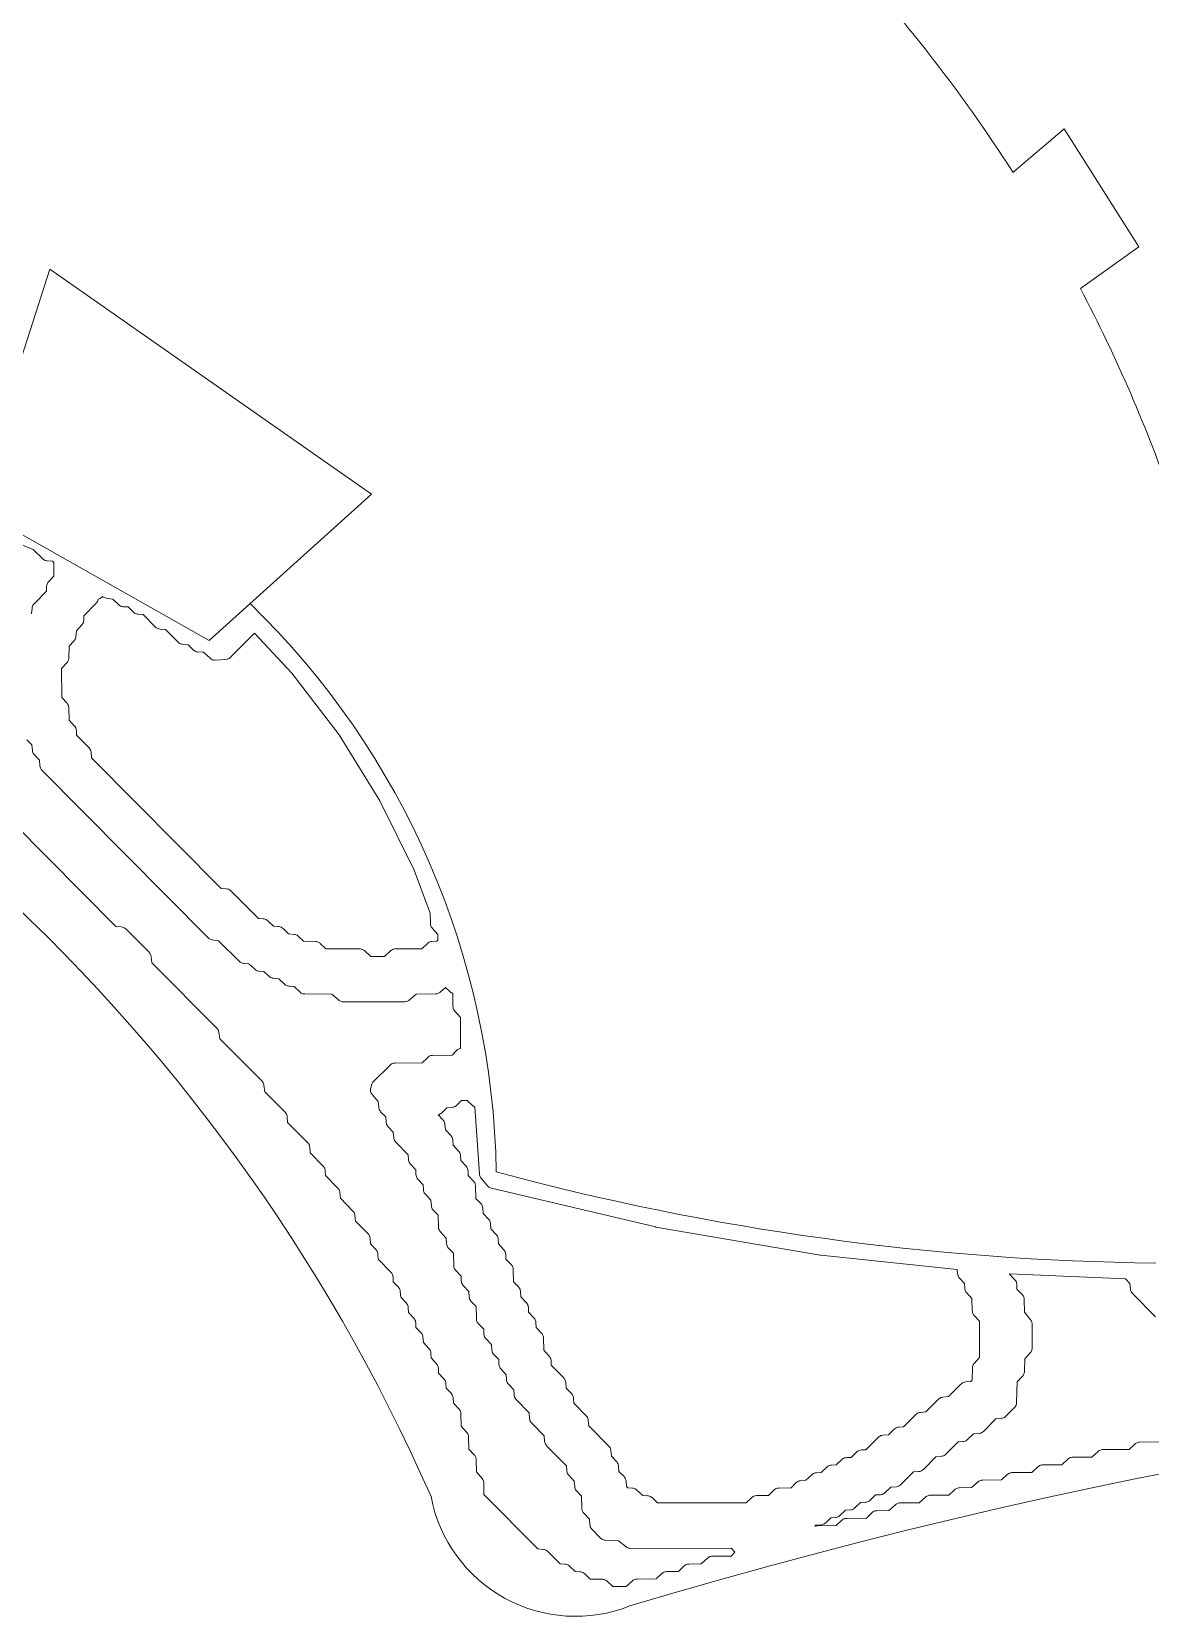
# Model space of a CAD drawing. Header units: inches. Extents: x 36 to 190, y -75 to 56.
# Drawn here: x 49.5 to 53.45, y -14.18 to -8.58 of the extents above; entities that cross this region are included whole.
import ezdxf

# ---------------------------------------------------------------- set-up
doc = ezdxf.new("R2010")
doc.units = ezdxf.units.IN
doc.layers.add('01_ORIGINAL_CAD', color=7, linetype='Continuous', lineweight=20)
doc.layers.add('02_APPROVED_PDF_OUTLINES', color=7, linetype='Continuous', lineweight=15)

# ---------------------------------------------------------------- blocks, each defined once
blk = doc.blocks.new('04_NAUTILUS')
at = {"layer": '01_ORIGINAL_CAD'}
for points in [[(59.9983, 35.3223), (60.235, 35.0586), (61.8312, 36.8162), (61.9333, 37.4176, -0.214593), (63.5216, 35.6018, 0.212382), (64.1876, 33.5175, -0.642649), (62.1657, 32.1496, 0.132984), (51.6147, 31.858, -0.471407), (50.9129, 32.2446)], [(50.2735, 35.4003, -0.198705), (51.1432, 33.3921, 0.063223), (53.4732, 33.0698)]]:
    blk.add_lwpolyline(points, format="xyb", dxfattribs=at)
for points in [[(52.9682, 36.924), (53.149, 37.0789), (53.4135, 36.6613), (53.2073, 36.5136)], [(49.5667, 36.5827), (50.7029, 35.7869), (50.1291, 35.2702), (49.2949, 35.7417), (49.5667, 36.5827)]]:
    blk.add_lwpolyline(points, dxfattribs=at)
for centre, radius, start, end in [((48.3626, 33.9743), 5.4698, 32.6388, 40.4465), ((48.3626, 33.9743), 5.4698, 19.0436, 27.6609), ((44.9959, 29.643), 6.4637, 23.73402, 72.54294)]:
    blk.add_arc(centre, radius, start, end, dxfattribs=at)
at = {"layer": '02_APPROVED_PDF_OUTLINES'}
for points in [[(49.4698, 35.607), (49.5077, 35.5921), (49.541, 35.559), (49.5436, 35.5567), (49.5465, 35.5548), (49.5497, 35.5533), (49.553, 35.5523), (49.5564, 35.5518), (49.576, 35.55), (49.5802, 35.5458), (49.5803, 35.4977), (49.5616, 35.4776), (49.5594, 35.4749), (49.5576, 35.4718), (49.5562, 35.4686), (49.5553, 35.4651), (49.5549, 35.4616), (49.5542, 35.4449), (49.5105, 35.4001), (49.5082, 35.3975), (49.5064, 35.3946), (49.5049, 35.3915), (49.504, 35.3881), (49.5034, 35.3847), (49.5017, 35.3639)], [(49.4847, 34.9192), (49.5026, 34.9008), (49.5044, 34.8808), (49.5049, 34.8774), (49.5059, 34.8741), (49.5073, 34.871), (49.5092, 34.8681), (49.5114, 34.8655), (49.5293, 34.8472), (49.531, 34.8271), (49.5316, 34.8237), (49.5326, 34.8204), (49.534, 34.8172), (49.5359, 34.8143), (49.5382, 34.8117), (50.1251, 34.2194), (50.1275, 34.2172), (50.1302, 34.2154), (50.1331, 34.214), (50.1362, 34.2129), (50.1393, 34.2122), (50.1621, 34.209), (50.2365, 34.1355), (50.2388, 34.1335), (50.2414, 34.1317), (50.2441, 34.1304), (50.247, 34.1293), (50.25, 34.1286), (50.253, 34.1283), (50.2697, 34.1276), (50.29, 34.1083), (50.2928, 34.1061), (50.2959, 34.1042), (50.2991, 34.1028), (50.3026, 34.1019), (50.3061, 34.1015), (50.3226, 34.1008), (50.3402, 34.0833), (50.3428, 34.0811), (50.3457, 34.0792), (50.3488, 34.0777), (50.3521, 34.0767), (50.3556, 34.0762), (50.3756, 34.0744), (50.3963, 34.0547), (50.3991, 34.0525), (50.4021, 34.0506), (50.4054, 34.0492), (50.4089, 34.0483), (50.4124, 34.0479), (50.4292, 34.0472), (50.4495, 34.0279), (50.4518, 34.0259), (50.4545, 34.0242), (50.4573, 34.0229), (50.4602, 34.0219), (50.4633, 34.0213), (50.4664, 34.0211), (50.5627, 34.0201), (50.5857, 33.9998), (50.588, 33.9979), (50.5906, 33.9963), (50.5934, 33.9951), (50.5963, 33.9942), (50.5993, 33.9936), (50.6023, 33.9935), (50.8205, 33.9936), (50.8235, 33.9938), (50.8265, 33.9944), (50.8294, 33.9953), (50.8322, 33.9965), (50.8348, 33.9981), (50.8371, 34), (50.86, 34.0203), (50.9298, 34.0214), (50.9329, 34.0217), (50.936, 34.0223), (50.9389, 34.0233), (50.9417, 34.0246), (50.9443, 34.0263), (50.9467, 34.0283), (50.9635, 34.0443), (50.9803, 34.0283), (50.983, 34.0261), (50.986, 34.0243), (50.9891, 34.0229), (50.99, 34.0227), (50.9903, 33.9767), (50.9906, 33.9732), (50.9913, 33.9697), (50.9926, 33.9664), (50.9943, 33.9633), (50.9965, 33.9604), (51.0166, 33.9374), (51.0168, 33.8288), (51.0155, 33.8285), (51.0124, 33.8275), (51.0095, 33.826), (51.0068, 33.8242), (51.0043, 33.8221), (50.9871, 33.8049), (50.9181, 33.8038), (50.915, 33.8036), (50.9119, 33.803), (50.909, 33.802), (50.9062, 33.8006), (50.9036, 33.7989), (50.9012, 33.7969), (50.8813, 33.778), (50.7855, 33.7769), (50.7823, 33.7767), (50.7792, 33.776), (50.7762, 33.775), (50.7733, 33.7736), (50.7706, 33.7718), (50.7682, 33.7697), (50.7103, 33.7127), (50.7083, 33.7104), (50.7065, 33.7078), (50.705, 33.705), (50.7039, 33.7021), (50.6999, 33.6886), (50.6992, 33.6855), (50.6989, 33.6824), (50.699, 33.6792), (50.6994, 33.6761), (50.7003, 33.6731), (50.7015, 33.6702), (50.7031, 33.6675), (50.705, 33.665), (50.726, 33.641), (50.7278, 33.6202), (50.7284, 33.6168), (50.7293, 33.6135), (50.7308, 33.6104), (50.7326, 33.6075), (50.7348, 33.6049), (50.7527, 33.5866), (50.7545, 33.5665), (50.755, 33.5632), (50.756, 33.5599), (50.7574, 33.5568), (50.7593, 33.5539), (50.7615, 33.5513), (50.7794, 33.5329), (50.7811, 33.5129), (50.7817, 33.5095), (50.7827, 33.5062), (50.7841, 33.5031), (50.786, 33.5002), (50.7882, 33.4975), (50.8322, 33.4528), (50.8329, 33.4361), (50.8333, 33.4325), (50.8342, 33.4291), (50.8356, 33.4259), (50.8374, 33.4228), (50.8396, 33.4201), (50.8588, 33.3996), (50.8596, 33.3824), (50.86, 33.3789), (50.8609, 33.3755), (50.8622, 33.3722), (50.864, 33.3692), (50.8663, 33.3664), (50.8854, 33.3459), (50.8862, 33.3287), (50.8866, 33.3252), (50.8875, 33.3218), (50.8889, 33.3186), (50.8907, 33.3155), (50.8929, 33.3128), (50.9125, 33.2918), (50.9143, 33.2714), (50.9148, 33.268), (50.9158, 33.2648), (50.9172, 33.2616), (50.9191, 33.2588), (50.9213, 33.2562), (50.9384, 33.2386), (50.9387, 33.1983), (50.939, 33.1947), (50.9397, 33.1913), (50.941, 33.188), (50.9427, 33.1848), (50.9449, 33.182), (50.9658, 33.1581), (50.9676, 33.1373), (50.9682, 33.1339), (50.9692, 33.1306), (50.9706, 33.1275), (50.9724, 33.1246), (50.9746, 33.122), (50.9919, 33.1043), (50.9929, 33.0609), (50.9931, 33.0579), (50.9937, 33.055), (50.9947, 33.0521), (50.996, 33.0494), (50.9977, 33.0468), (50.9996, 33.0445), (51.0188, 33.0239), (51.0195, 33.0068), (51.0199, 33.0032), (51.0208, 32.9998), (51.0222, 32.9966), (51.024, 32.9935), (51.0262, 32.9908), (51.0458, 32.9698), (51.0476, 32.9494), (51.0482, 32.9461), (51.0492, 32.9428), (51.0506, 32.9397), (51.0524, 32.9368), (51.0546, 32.9342), (51.0719, 32.9165), (51.0729, 32.8731), (51.0731, 32.8701), (51.0737, 32.8671), (51.0747, 32.8643), (51.076, 32.8615), (51.0777, 32.859), (51.0796, 32.8566), (51.0988, 32.8361), (51.0995, 32.8189), (51.0999, 32.8154), (51.1008, 32.812), (51.1022, 32.8088), (51.104, 32.8057), (51.1062, 32.803), (51.1258, 32.782), (51.1276, 32.7616), (51.1282, 32.7582), (51.1291, 32.755), (51.1306, 32.7518), (51.1324, 32.749), (51.1346, 32.7464), (51.1521, 32.7285), (51.1528, 32.7116), (51.1532, 32.7081), (51.1541, 32.7047), (51.1555, 32.7014), (51.1573, 32.6984), (51.1595, 32.6957), (51.1787, 32.6751), (51.1795, 32.658), (51.1799, 32.6544), (51.1808, 32.651), (51.1821, 32.6478), (51.184, 32.6447), (51.1862, 32.642), (51.2054, 32.6215), (51.2061, 32.6043), (51.2064, 32.6013), (51.2071, 32.5984), (51.2081, 32.5955), (51.2095, 32.5929), (51.2111, 32.5904), (51.2131, 32.5881), (51.259, 32.5403), (51.2608, 32.5202), (51.2613, 32.5168), (51.2623, 32.5135), (51.2638, 32.5103), (51.2656, 32.5074), (51.2679, 32.5048), (51.3123, 32.4597), (51.314, 32.4397), (51.3146, 32.4363), (51.3156, 32.433), (51.317, 32.4298), (51.3189, 32.4269), (51.3212, 32.4243), (51.3917, 32.3528), (51.3924, 32.336), (51.3928, 32.3325), (51.3937, 32.3291), (51.3951, 32.3259), (51.3969, 32.3228), (51.3991, 32.3201), (51.4187, 32.2991), (51.4205, 32.2787), (51.4211, 32.2753), (51.4221, 32.2721), (51.4235, 32.2689), (51.4253, 32.2661), (51.4275, 32.2634), (51.4448, 32.2458), (51.4458, 32.2024), (51.446, 32.1994), (51.4466, 32.1964), (51.4476, 32.1935), (51.4489, 32.1908), (51.4506, 32.1883), (51.4525, 32.1859), (51.4721, 32.1649), (51.4739, 32.1446), (51.4744, 32.1411), (51.4754, 32.1378), (51.4769, 32.1347), (51.4788, 32.1318), (51.481, 32.1291), (51.5117, 32.0982), (51.5141, 32.0961), (51.5166, 32.0944), (51.5194, 32.0929), (51.5223, 32.0918), (51.5253, 32.0911), (51.5284, 32.0908), (51.5753, 32.0887), (51.6018, 32.0671), (51.6045, 32.0651), (51.6076, 32.0635), (51.6108, 32.0624), (51.6142, 32.0617), (51.6176, 32.0614), (51.9726, 32.0617), (51.9865, 32.048), (51.9727, 32.0343), (51.9067, 32.034), (51.9037, 32.0338), (51.9007, 32.0333), (51.8978, 32.0324), (51.8951, 32.0311), (51.8925, 32.0295), (51.8901, 32.0277), (51.8672, 32.0072), (51.8238, 32.0062), (51.8207, 32.006), (51.8177, 32.0053), (51.8148, 32.0043), (51.8121, 32.003), (51.8095, 32.0013), (51.8071, 31.9993), (51.7871, 31.9803), (51.7442, 31.9793), (51.7412, 31.9791), (51.7381, 31.9784), (51.7352, 31.9774), (51.7325, 31.9761), (51.7299, 31.9744), (51.7275, 31.9724), (51.7078, 31.9536), (51.6414, 31.9533), (51.6384, 31.9531), (51.6354, 31.9525), (51.6325, 31.9516), (51.6298, 31.9504), (51.6272, 31.9488), (51.6249, 31.947), (51.6021, 31.9267), (51.5545, 31.9267), (51.5347, 31.9455), (51.5323, 31.9474), (51.5298, 31.9491), (51.527, 31.9505), (51.5241, 31.9514), (51.5211, 31.9521), (51.518, 31.9523), (51.4751, 31.9532), (51.455, 31.9723), (51.4522, 31.9745), (51.4492, 31.9764), (51.4459, 31.9778), (51.4424, 31.9787), (51.4389, 31.9791), (51.4222, 31.9798), (51.4019, 31.9991), (51.3991, 32.0013), (51.3961, 32.0032), (51.3928, 32.0046), (51.3893, 32.0055), (51.3858, 32.0059), (51.3694, 32.0066), (51.3252, 32.0508), (51.3226, 32.0531), (51.3197, 32.055), (51.3165, 32.0565), (51.3132, 32.0575), (51.3097, 32.058), (51.2902, 32.0598), (51.0998, 32.2518), (51.0995, 32.292), (51.0992, 32.2956), (51.0984, 32.299), (51.0972, 32.3024), (51.0954, 32.3055), (51.0933, 32.3083), (51.0729, 32.3316), (51.0719, 32.3757), (51.0717, 32.3787), (51.0711, 32.3817), (51.0701, 32.3846), (51.0688, 32.3873), (51.0671, 32.3899), (51.0652, 32.3922), (51.0462, 32.4125), (51.0452, 32.4562), (51.045, 32.4592), (51.0444, 32.4622), (51.0434, 32.4651), (51.0421, 32.4678), (51.0404, 32.4704), (51.0385, 32.4727), (51.0195, 32.493), (51.0185, 32.5367), (51.0183, 32.5397), (51.0177, 32.5427), (51.0167, 32.5456), (51.0154, 32.5483), (51.0137, 32.5509), (51.0118, 32.5532), (50.9922, 32.5742), (50.9904, 32.5946), (50.9899, 32.5979), (50.9889, 32.6012), (50.9875, 32.6043), (50.9856, 32.6072), (50.9834, 32.6098), (50.966, 32.6277), (50.9652, 32.6446), (50.9648, 32.6481), (50.9639, 32.6515), (50.9625, 32.6547), (50.9607, 32.6578), (50.9585, 32.6605), (50.9393, 32.6811), (50.9386, 32.6982), (50.9382, 32.7017), (50.9373, 32.7051), (50.9359, 32.7084), (50.9341, 32.7114), (50.9319, 32.7142), (50.9127, 32.7347), (50.9119, 32.7519), (50.9115, 32.7554), (50.9106, 32.7588), (50.9093, 32.7621), (50.9074, 32.7651), (50.9052, 32.7678), (50.8856, 32.7888), (50.8838, 32.8092), (50.8833, 32.8126), (50.8823, 32.8159), (50.8809, 32.819), (50.879, 32.8219), (50.8768, 32.8245), (50.8594, 32.8424), (50.8586, 32.8592), (50.8582, 32.8627), (50.8573, 32.8661), (50.856, 32.8694), (50.8541, 32.8724), (50.8519, 32.8752), (50.8327, 32.8957), (50.832, 32.9129), (50.8316, 32.9164), (50.8307, 32.9198), (50.8293, 32.923), (50.8275, 32.9261), (50.8253, 32.9288), (50.8057, 32.9498), (50.8039, 32.9702), (50.8034, 32.9736), (50.8024, 32.9768), (50.8009, 32.9799), (50.7991, 32.9828), (50.7969, 32.9854), (50.7794, 33.0033), (50.7787, 33.0202), (50.7784, 33.0232), (50.7777, 33.0261), (50.7767, 33.0289), (50.7753, 33.0316), (50.7737, 33.0341), (50.7717, 33.0364), (50.7262, 33.0837), (50.7254, 33.1007), (50.725, 33.1042), (50.7241, 33.1076), (50.7228, 33.1108), (50.721, 33.1139), (50.7187, 33.1166), (50.6992, 33.1376), (50.6974, 33.158), (50.6968, 33.1614), (50.6958, 33.1647), (50.6944, 33.1678), (50.6925, 33.1707), (50.6903, 33.1733), (50.6459, 33.2185), (50.6441, 33.2385), (50.6436, 33.2419), (50.6426, 33.2452), (50.6411, 33.2483), (50.6393, 33.2512), (50.637, 33.2538), (50.5926, 33.2989), (50.5909, 33.3189), (50.5903, 33.3223), (50.5893, 33.3256), (50.5879, 33.3288), (50.586, 33.3317), (50.5838, 33.3343), (50.5398, 33.379), (50.5391, 33.3958), (50.5388, 33.3988), (50.5381, 33.4017), (50.5371, 33.4045), (50.5357, 33.4072), (50.5341, 33.4097), (50.5321, 33.412), (50.4862, 33.4597), (50.4844, 33.4799), (50.4839, 33.4833), (50.4829, 33.4866), (50.4814, 33.4897), (50.4795, 33.4926), (50.4773, 33.4953), (50.4063, 33.5672), (50.4046, 33.5872), (50.404, 33.5906), (50.403, 33.5939), (50.4016, 33.597), (50.3997, 33.5999), (50.3974, 33.6026), (50.326, 33.675), (50.3227, 33.6981), (50.3221, 33.7012), (50.321, 33.7042), (50.3196, 33.7071), (50.3178, 33.7098), (50.3157, 33.7122), (50.1663, 33.8628), (50.1631, 33.8858), (50.1625, 33.889), (50.1614, 33.892), (50.16, 33.8949), (50.1582, 33.8975), (50.1561, 33.8999), (49.9269, 34.131), (49.9237, 34.154), (49.923, 34.1572), (49.922, 34.1602), (49.9206, 34.1631), (49.9188, 34.1658), (49.9166, 34.1682), (49.8346, 34.2505), (49.8319, 34.2528), (49.829, 34.2547), (49.8259, 34.2562), (49.8225, 34.2573), (49.8191, 34.2578), (49.7995, 34.2595), (49.438, 34.6241)], [(53.4857, 32.4379), (53.4158, 32.4369), (53.4127, 32.4366), (53.4097, 32.436), (53.4067, 32.435), (53.4039, 32.4337), (53.4013, 32.432), (53.399, 32.43), (53.3792, 32.4111), (53.2863, 32.4108), (53.2833, 32.4106), (53.2803, 32.4101), (53.2774, 32.4092), (53.2747, 32.4079), (53.2721, 32.4063), (53.2697, 32.4045), (53.247, 32.3842), (53.1801, 32.3839), (53.1771, 32.3837), (53.1742, 32.3831), (53.1713, 32.3822), (53.1685, 32.381), (53.166, 32.3794), (53.1636, 32.3775), (53.1409, 32.3573), (53.074, 32.357), (53.071, 32.3568), (53.068, 32.3562), (53.0652, 32.3553), (53.0624, 32.3541), (53.0599, 32.3525), (53.0575, 32.3506), (53.0346, 32.3302), (52.9648, 32.3292), (52.9617, 32.3289), (52.9586, 32.3283), (52.9557, 32.3273), (52.9529, 32.326), (52.9503, 32.3243), (52.9479, 32.3223), (52.9281, 32.3034), (52.8618, 32.3031), (52.8587, 32.3029), (52.8558, 32.3024), (52.8529, 32.3015), (52.8502, 32.3002), (52.8476, 32.2987), (52.8452, 32.2968), (52.8223, 32.2763), (52.7789, 32.2754), (52.7758, 32.2751), (52.7728, 32.2745), (52.7699, 32.2735), (52.7671, 32.2721), (52.7646, 32.2704), (52.7622, 32.2685), (52.7424, 32.2496), (52.676, 32.2493), (52.673, 32.2491), (52.6701, 32.2486), (52.6672, 32.2476), (52.6645, 32.2464), (52.6619, 32.2448), (52.6595, 32.243), (52.6368, 32.2227), (52.5699, 32.2224), (52.5669, 32.2222), (52.564, 32.2216), (52.5611, 32.2207), (52.5583, 32.2195), (52.5558, 32.2179), (52.5534, 32.216), (52.5305, 32.1956), (52.487, 32.1946), (52.484, 32.1944), (52.481, 32.1937), (52.4781, 32.1927), (52.4753, 32.1914), (52.4727, 32.1897), (52.4704, 32.1877), (52.4505, 32.1688), (52.3811, 32.1677), (52.378, 32.1675), (52.375, 32.1668), (52.372, 32.1658), (52.3692, 32.1645), (52.3666, 32.1628), (52.3642, 32.1608), (52.3445, 32.142), (52.2781, 32.1416), (52.2746, 32.1414), (52.2711, 32.1406), (52.2681, 32.1395), (52.272, 32.1434), (52.2917, 32.1451), (52.2951, 32.1457), (52.2984, 32.1467), (52.3015, 32.1482), (52.3044, 32.1501), (52.3071, 32.1523), (52.3246, 32.1698), (52.341, 32.1705), (52.3445, 32.1709), (52.348, 32.1719), (52.3513, 32.1733), (52.3543, 32.1751), (52.3571, 32.1774), (52.3773, 32.1967), (52.394, 32.1974), (52.3976, 32.1978), (52.401, 32.1987), (52.4043, 32.2002), (52.4074, 32.202), (52.4101, 32.2043), (52.4303, 32.2235), (52.447, 32.2243), (52.4506, 32.2247), (52.454, 32.2256), (52.4573, 32.227), (52.4604, 32.2289), (52.4632, 32.2312), (52.4834, 32.2504), (52.5001, 32.2512), (52.5036, 32.2516), (52.5071, 32.2525), (52.5104, 32.2539), (52.5134, 32.2558), (52.5162, 32.258), (52.5369, 32.2777), (52.5568, 32.2795), (52.5603, 32.2801), (52.5636, 32.2811), (52.5668, 32.2826), (52.5697, 32.2845), (52.5723, 32.2868), (52.6168, 32.3315), (52.6364, 32.3333), (52.6398, 32.3338), (52.6431, 32.3349), (52.6463, 32.3363), (52.6492, 32.3383), (52.6519, 32.3405), (52.6963, 32.3852), (52.7159, 32.387), (52.7193, 32.3876), (52.7227, 32.3886), (52.7258, 32.3901), (52.7288, 32.392), (52.7314, 32.3943), (52.7754, 32.4385), (52.7917, 32.4393), (52.7953, 32.4397), (52.7987, 32.4406), (52.802, 32.442), (52.8051, 32.4439), (52.8078, 32.4461), (52.8285, 32.4658), (52.8485, 32.4676), (52.8519, 32.4682), (52.8552, 32.4692), (52.8584, 32.4707), (52.8613, 32.4726), (52.8639, 32.4749), (52.9084, 32.5196), (52.928, 32.5214), (52.9315, 32.5219), (52.9348, 32.523), (52.938, 32.5245), (52.9409, 32.5264), (52.9435, 32.5287), (52.9742, 32.5597), (52.9762, 32.5621), (52.978, 32.5647), (52.9794, 32.5675), (52.9804, 32.5704), (52.9811, 32.5735), (52.9814, 32.5766), (52.9834, 32.6498), (53.0024, 32.6703), (53.0043, 32.6726), (53.0059, 32.6752), (53.0073, 32.6779), (53.0082, 32.6808), (53.0088, 32.6838), (53.0091, 32.6868), (53.0099, 32.7309), (53.0302, 32.7542), (53.0323, 32.757), (53.034, 32.7602), (53.0353, 32.7635), (53.036, 32.767), (53.0363, 32.7706), (53.0364, 32.854), (53.0362, 32.8574), (53.0355, 32.8607), (53.0344, 32.8639), (53.0328, 32.8669), (53.0309, 32.8697), (53.0096, 32.8961), (53.0086, 32.9408), (53.0083, 32.9438), (53.0077, 32.9468), (53.0067, 32.9497), (53.0054, 32.9524), (53.0038, 32.9549), (53.0019, 32.9573), (52.9827, 32.9778), (52.9819, 32.995), (52.9815, 32.9985), (52.9806, 33.0019), (52.9793, 33.0052), (52.9774, 33.0082), (52.9752, 33.0109), (52.9563, 33.0312), (52.9563, 33.0318), (53.3655, 33.0143), (53.3817, 32.998), (53.3835, 32.978), (53.384, 32.9746), (53.385, 32.9713), (53.3865, 32.9682), (53.3883, 32.9653), (53.3906, 32.9627), (53.4722, 32.8799)]]:
    blk.add_lwpolyline(points, dxfattribs=at)
for points in [[(49.7373, 35.4167), (49.7374, 35.4167), (49.7407, 35.4176), (49.7438, 35.419), (49.7467, 35.4208), (49.7494, 35.4229), (49.7525, 35.4258), (49.7536, 35.4248), (49.7563, 35.4229), (49.7592, 35.4215), (49.7623, 35.4204), (49.7654, 35.4198), (49.7885, 35.4165), (49.8098, 35.3963), (49.8125, 35.394), (49.8156, 35.3922), (49.8189, 35.3908), (49.8223, 35.3899), (49.8259, 35.3895), (49.8426, 35.3887), (49.8629, 35.3695), (49.8657, 35.3672), (49.8687, 35.3654), (49.872, 35.364), (49.8755, 35.3631), (49.879, 35.3626), (49.8954, 35.3619), (49.9396, 35.3177), (49.9422, 35.3154), (49.9451, 35.3135), (49.9483, 35.3121), (49.9516, 35.3111), (49.955, 35.3105), (49.9747, 35.3088), (50.0193, 35.2641), (50.0219, 35.2618), (50.0249, 35.2599), (50.028, 35.2585), (50.0313, 35.2574), (50.0348, 35.2569), (50.0545, 35.2551), (50.0725, 35.2372), (50.0751, 35.235), (50.0781, 35.2331), (50.0812, 35.2316), (50.0845, 35.2306), (50.0879, 35.2301), (50.1084, 35.2283), (50.1321, 35.2072), (50.1347, 35.2052), (50.1375, 35.2036), (50.1405, 35.2023), (50.1437, 35.2014), (50.1469, 35.201), (50.1502, 35.201), (50.1881, 35.2033), (50.1911, 35.2036), (50.1941, 35.2044), (50.1969, 35.2055), (50.1996, 35.2069), (50.2021, 35.2086), (50.2043, 35.2106), (50.2889, 35.296), (50.4209, 35.1548), (50.5879, 34.9364), (50.7321, 34.7037), (50.8527, 34.4587), (50.9099, 34.3069), (50.9109, 34.2686), (50.9113, 34.2651), (50.9121, 34.2616), (50.9134, 34.2584), (50.9152, 34.2553), (50.9174, 34.2525), (50.9364, 34.2313), (50.9365, 34.2109), (50.9328, 34.2072), (50.9165, 34.2064), (50.913, 34.206), (50.9095, 34.2051), (50.9062, 34.2037), (50.9032, 34.2018), (50.9004, 34.1995), (50.8807, 34.1807), (50.7877, 34.1804), (50.7847, 34.1802), (50.7818, 34.1796), (50.7789, 34.1787), (50.7761, 34.1775), (50.7736, 34.1759), (50.7712, 34.174), (50.7485, 34.1538), (50.7004, 34.1538), (50.6776, 34.174), (50.6752, 34.1758), (50.6726, 34.1774), (50.6699, 34.1786), (50.667, 34.1795), (50.6641, 34.1801), (50.661, 34.1803), (50.5416, 34.1805), (50.5217, 34.1993), (50.5194, 34.2013), (50.5168, 34.2029), (50.514, 34.2043), (50.5111, 34.2053), (50.5081, 34.2059), (50.5051, 34.2061), (50.4624, 34.207), (50.445, 34.2243), (50.4424, 34.2265), (50.4395, 34.2284), (50.4364, 34.2299), (50.4331, 34.2309), (50.4296, 34.2314), (50.4097, 34.2332), (50.3889, 34.2529), (50.3861, 34.2551), (50.3831, 34.257), (50.3798, 34.2584), (50.3763, 34.2593), (50.3728, 34.2597), (50.3561, 34.2604), (50.3358, 34.2797), (50.333, 34.2819), (50.3299, 34.2838), (50.3266, 34.2852), (50.3232, 34.2861), (50.3196, 34.2865), (50.3033, 34.2872), (50.206, 34.385), (50.2033, 34.3873), (50.2004, 34.3892), (50.1972, 34.3907), (50.1939, 34.3917), (50.1904, 34.3923), (50.1709, 34.394), (49.7137, 34.8551), (49.712, 34.875), (49.7114, 34.8784), (49.7104, 34.8817), (49.709, 34.8848), (49.7071, 34.8877), (49.7049, 34.8903), (49.6609, 34.935), (49.6602, 34.9518), (49.6597, 34.9553), (49.6589, 34.9588), (49.6575, 34.962), (49.6557, 34.965), (49.6535, 34.9678), (49.6345, 34.9881), (49.6335, 35.0318), (49.6332, 35.0348), (49.6326, 35.0378), (49.6316, 35.0407), (49.6303, 35.0434), (49.6287, 35.0459), (49.6268, 35.0483), (49.608, 35.0684), (49.6078, 35.1706), (49.6265, 35.1907), (49.6284, 35.193), (49.63, 35.1956), (49.6313, 35.1983), (49.6323, 35.2012), (49.6329, 35.2042), (49.6331, 35.2072), (49.634, 35.2506), (49.6511, 35.2682), (49.6533, 35.2709), (49.6552, 35.2738), (49.6566, 35.2769), (49.6576, 35.2802), (49.6581, 35.2836), (49.6598, 35.3039), (49.6793, 35.3249), (49.6815, 35.3277), (49.6833, 35.3307), (49.6847, 35.334), (49.6856, 35.3374), (49.686, 35.3409), (49.6866, 35.3577), (49.7304, 35.4024), (49.7325, 35.4049), (49.7343, 35.4076), (49.7357, 35.4106), (49.7368, 35.4137)], [(50.938, 33.594), (50.9393, 33.5942), (50.9424, 33.5953), (50.9453, 33.5967), (50.9481, 33.5985), (50.9505, 33.6007), (50.9685, 33.6186), (50.9882, 33.6204), (50.9916, 33.6209), (50.9949, 33.6219), (50.998, 33.6234), (51.001, 33.6253), (51.0036, 33.6276), (51.0206, 33.6446), (51.0406, 33.6446), (51.0577, 33.6276), (51.0601, 33.6255), (51.0627, 33.6238), (51.0655, 33.6224), (51.0679, 33.6215), (51.0837, 33.3847), (51.0841, 33.3816), (51.0849, 33.3785), (51.0861, 33.3756), (51.0877, 33.3728), (51.0895, 33.3703), (51.1127, 33.3428), (51.1149, 33.3406), (51.1174, 33.3386), (51.1201, 33.3369), (51.123, 33.3356), (51.1261, 33.3347), (51.7055, 33.1976), (51.7071, 33.1973), (52.2879, 33.0981), (52.2895, 33.0979), (52.7715, 33.0466), (52.7729, 33.0313), (52.7734, 33.0279), (52.7744, 33.0246), (52.7758, 33.0215), (52.7776, 33.0186), (52.7799, 33.016), (52.7973, 32.9981), (52.7981, 32.9812), (52.7985, 32.9777), (52.7994, 32.9743), (52.8007, 32.9711), (52.8025, 32.968), (52.8048, 32.9653), (52.8237, 32.945), (52.8247, 32.9013), (52.825, 32.8983), (52.8256, 32.8953), (52.8266, 32.8924), (52.8279, 32.8897), (52.8295, 32.8871), (52.8315, 32.8848), (52.8502, 32.8647), (52.8505, 32.7357), (52.8318, 32.7155), (52.8299, 32.7132), (52.8283, 32.7106), (52.8269, 32.7079), (52.826, 32.705), (52.8254, 32.702), (52.8251, 32.699), (52.8243, 32.6558), (52.82, 32.6514), (52.8004, 32.6496), (52.797, 32.6491), (52.7936, 32.648), (52.7905, 32.6466), (52.7876, 32.6447), (52.7849, 32.6424), (52.7405, 32.5977), (52.7209, 32.5959), (52.7175, 32.5953), (52.7141, 32.5943), (52.711, 32.5928), (52.708, 32.5909), (52.7054, 32.5886), (52.661, 32.5439), (52.6414, 32.5421), (52.6379, 32.5416), (52.6346, 32.5406), (52.6314, 32.5391), (52.6285, 32.5372), (52.6259, 32.5349), (52.5819, 32.4906), (52.5656, 32.4899), (52.562, 32.4895), (52.5585, 32.4886), (52.5553, 32.4872), (52.5522, 32.4853), (52.5494, 32.483), (52.5288, 32.4633), (52.5088, 32.4615), (52.5054, 32.461), (52.502, 32.4599), (52.4989, 32.4585), (52.4959, 32.4566), (52.4933, 32.4543), (52.4493, 32.41), (52.433, 32.4093), (52.4294, 32.4089), (52.426, 32.4079), (52.4227, 32.4065), (52.4196, 32.4047), (52.4169, 32.4024), (52.3967, 32.3831), (52.38, 32.3824), (52.3764, 32.382), (52.3729, 32.3811), (52.3697, 32.3797), (52.3666, 32.3778), (52.3638, 32.3755), (52.3436, 32.3563), (52.3269, 32.3555), (52.3234, 32.3551), (52.3199, 32.3542), (52.3166, 32.3528), (52.3136, 32.3509), (52.3108, 32.3486), (52.2906, 32.3294), (52.2739, 32.3286), (52.2703, 32.3282), (52.2669, 32.3273), (52.2636, 32.3259), (52.2605, 32.324), (52.2578, 32.3218), (52.2371, 32.3021), (52.2171, 32.3003), (52.2137, 32.2997), (52.2104, 32.2987), (52.2072, 32.2972), (52.2043, 32.2953), (52.2017, 32.2931), (52.1844, 32.2758), (52.1418, 32.2749), (52.1388, 32.2746), (52.1357, 32.274), (52.1328, 32.273), (52.1301, 32.2716), (52.1275, 32.27), (52.1251, 32.268), (52.1052, 32.249), (52.0622, 32.248), (52.0592, 32.2477), (52.0562, 32.2471), (52.0533, 32.2461), (52.0505, 32.2447), (52.0479, 32.2431), (52.0456, 32.2411), (52.0258, 32.2223), (51.7132, 32.222), (51.6934, 32.2408), (51.6906, 32.2431), (51.6876, 32.245), (51.6843, 32.2463), (51.6808, 32.2473), (51.6773, 32.2477), (51.6606, 32.2484), (51.6403, 32.2676), (51.6375, 32.2699), (51.6344, 32.2718), (51.6312, 32.2731), (51.6277, 32.2741), (51.6241, 32.2745), (51.6079, 32.2752), (51.6033, 32.2798), (51.6015, 32.2998), (51.601, 32.3032), (51.6, 32.3064), (51.5986, 32.3095), (51.5967, 32.3124), (51.5945, 32.315), (51.5766, 32.3334), (51.5749, 32.3534), (51.5743, 32.3568), (51.5733, 32.3601), (51.5719, 32.3632), (51.5701, 32.3661), (51.5678, 32.3687), (51.55, 32.387), (51.5482, 32.4071), (51.5477, 32.4105), (51.5467, 32.4138), (51.5452, 32.4169), (51.5434, 32.4198), (51.5411, 32.4225), (51.4701, 32.4944), (51.4684, 32.5144), (51.4678, 32.5178), (51.4668, 32.5211), (51.4654, 32.5242), (51.4635, 32.5271), (51.4613, 32.5297), (51.4173, 32.5744), (51.4166, 32.5912), (51.4162, 32.5947), (51.4153, 32.5981), (51.4139, 32.6014), (51.4121, 32.6044), (51.4099, 32.6072), (51.3903, 32.6282), (51.3885, 32.6485), (51.3879, 32.6519), (51.3869, 32.6552), (51.3855, 32.6584), (51.3836, 32.6613), (51.3814, 32.6639), (51.3374, 32.7086), (51.3367, 32.7254), (51.3363, 32.7289), (51.3354, 32.7323), (51.334, 32.7355), (51.3322, 32.7386), (51.33, 32.7413), (51.311, 32.7616), (51.31, 32.8053), (51.3098, 32.8083), (51.3091, 32.8113), (51.3082, 32.8142), (51.3068, 32.8169), (51.3052, 32.8195), (51.3033, 32.8218), (51.2841, 32.8424), (51.2833, 32.8595), (51.2829, 32.863), (51.282, 32.8664), (51.2807, 32.8697), (51.2789, 32.8727), (51.2766, 32.8755), (51.2575, 32.896), (51.2567, 32.9132), (51.2563, 32.9167), (51.2554, 32.9201), (51.254, 32.9234), (51.2522, 32.9264), (51.25, 32.9291), (51.2304, 32.9501), (51.2286, 32.9705), (51.2281, 32.9739), (51.2271, 32.9772), (51.2257, 32.9803), (51.2238, 32.9832), (51.2216, 32.9858), (51.2044, 33.0034), (51.2034, 33.0468), (51.2031, 33.0498), (51.2025, 33.0528), (51.2015, 33.0557), (51.2002, 33.0584), (51.1986, 33.061), (51.1966, 33.0633), (51.1775, 33.0838), (51.1767, 33.101), (51.1763, 33.1045), (51.1754, 33.1079), (51.174, 33.1112), (51.1722, 33.1142), (51.17, 33.117), (51.1508, 33.1375), (51.1501, 33.1547), (51.1497, 33.1582), (51.1488, 33.1616), (51.1474, 33.1648), (51.1456, 33.1679), (51.1434, 33.1706), (51.1242, 33.1912), (51.1234, 33.2083), (51.123, 33.2118), (51.1221, 33.2152), (51.1207, 33.2185), (51.1189, 33.2215), (51.1167, 33.2243), (51.0971, 33.2453), (51.0953, 33.2656), (51.0948, 33.269), (51.0938, 33.2723), (51.0924, 33.2754), (51.0905, 33.2783), (51.0883, 33.2809), (51.0711, 33.2986), (51.0701, 33.3419), (51.0698, 33.345), (51.0692, 33.3479), (51.0682, 33.3508), (51.0669, 33.3535), (51.0653, 33.3561), (51.0634, 33.3584), (51.0442, 33.379), (51.0434, 33.3961), (51.043, 33.3997), (51.0421, 33.4031), (51.0408, 33.4063), (51.0389, 33.4093), (51.0367, 33.4121), (51.0175, 33.4326), (51.0168, 33.4498), (51.0164, 33.4533), (51.0155, 33.4567), (51.0141, 33.46), (51.0123, 33.463), (51.0101, 33.4658), (50.9909, 33.4863), (50.9901, 33.5035), (50.9897, 33.507), (50.9888, 33.5104), (50.9875, 33.5136), (50.9856, 33.5167), (50.9834, 33.5194), (50.9638, 33.5404), (50.962, 33.5608), (50.9615, 33.5642), (50.9605, 33.5674), (50.9591, 33.5705), (50.9572, 33.5734), (50.955, 33.576), (50.938, 33.5935)]]:
    blk.add_lwpolyline(points, close=True, dxfattribs=at)

msp = doc.modelspace()

# ---------------------------------------------------------------- block references
msp.add_blockref('04_NAUTILUS', (0, -46))

doc.saveas('drawing.dxf')
